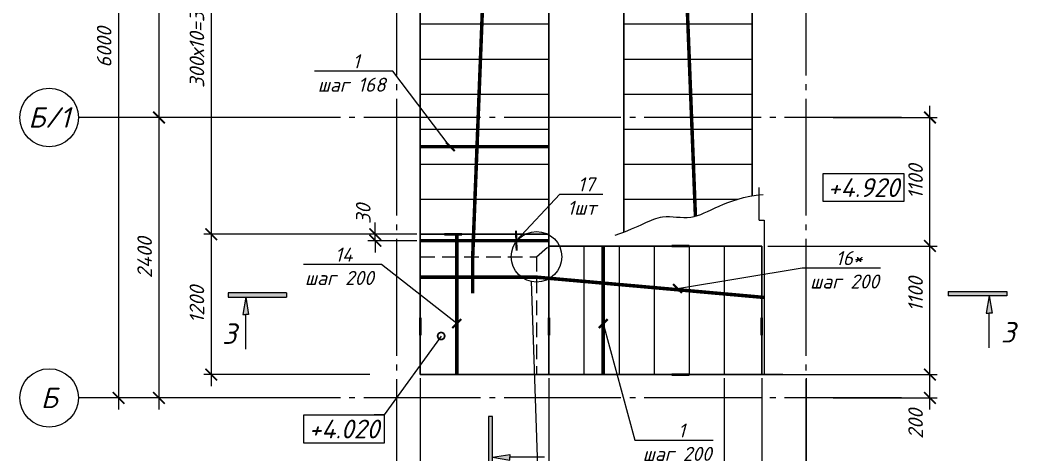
# Model space of a CAD drawing. Header units: millimetres. Extents: x -79646 to 95064, y -231229 to -58107.
# Drawn here: x 8711 to 17249, y -226499 to -222785 of the extents above; entities that cross this region are included whole.
import ezdxf
from ezdxf import colors
from ezdxf.entities.mleader import LeaderData, LeaderLine
from ezdxf.enums import TextEntityAlignment as Align
from ezdxf.math import Vec2, Vec3

# ---------------------------------------------------------------- set-up
doc = ezdxf.new("R2010")
doc.units = ezdxf.units.MM
doc.header["$PDMODE"] = 3
doc.linetypes.add('GOST2.303 5', pattern=[24, 20, -1.5, 1, -1.5])
doc.linetypes.add('HIDDEN', pattern=[0.375, 0.25, -0.125])
doc.layers.get('0').update_dxf_attribs({"lineweight": 5})
doc.layers.get('Defpoints').update_dxf_attribs({"lineweight": 0})
for name, color, linetype, lineweight in [('!!!Металл', 7, 'Continuous', 15), ('#Dimensions', 7, 'Continuous', 9), ('#Арматура', 152, 'Continuous', 30), ('#Бетон вид', 22, 'Continuous', 18), ('#Бетон разрез', 22, 'Continuous', 30), ('#Выноски', 7, 'Continuous', 15), ('#Оси', 7, 'Continuous', 9), ('Тонкие линии', 7, 'Continuous', 13)]:
    doc.layers.add(name, color=color, linetype=linetype, lineweight=lineweight)
doc.layers.add('NoPrint', color=18, linetype='Continuous', plot=False)
doc.layers.add('Текст', color=7, linetype='Continuous')
doc.styles.add('ESKDW', font='eskdw.shx', dxfattribs={"oblique": 15})
doc.styles.add('STEP PR', font='isocpeui.ttf')
doc.dimstyles.new('SPDS', dxfattribs={"dimscale": 50, "dimtxt": 2.5, "dimasz": 2, "dimexe": 1.25, "dimexo": 0.625, "dimtad": 1, "dimdec": 0, "dimrnd": 0.001, "dimtxsty": 'ESKDW', "dimblk": 'ARCHTICK', "dimcen": 2.5, "dimdle": 2, "dimclrd": 256, "dimclre": 256, "dimclrt": 7, "dimadec": 0, "dimazin": 2, "dimtfac": 0.75, "dimtdec": 0, "dimtmove": 1, "dimatfit": 3, "dimfxl": 1, "dimtolj": 1, "dimarcsym": 1})

# ---------------------------------------------------------------- blocks, each defined once
blk = doc.blocks.new('_ArchTick')
at = {"color": 0, "linetype": 'ByBlock', "const_width": 0.15}
blk.add_lwpolyline([(-0.5, -0.5), (0.5, 0.5)], dxfattribs=at)
blk = doc.blocks.new('*D930')
at = {"layer": '#Dimensions', "lineweight": -2, "transparency": 16777216}
for p, q in [((9554.4, -219919.2), (9554.4, -226119.2)), ((10671.9, -220019.2), (9491.9, -220019.2)), ((10671.9, -226019.2), (9491.9, -226019.2))]:
    blk.add_line(p, q, dxfattribs=at)
at = {"layer": 'Defpoints', "color": 0, "lineweight": 0, "transparency": 16777216}
for p in [(10703.1, -220019.2), (9554.4, -226019.2), (10703.1, -226019.2)]:
    blk.add_point(p, dxfattribs=at)
at = {"layer": '#Dimensions', "lineweight": -2, "transparency": 16777216, "xscale": 100, "yscale": 100, "zscale": 100}
for p, rotation in [((9554.4, -220019.2), 90), ((9554.4, -226019.2), 270)]:
    blk.add_blockref('_ArchTick', p, dxfattribs=dict(at, rotation=rotation))
at = {"layer": '#Dimensions', "transparency": 16777216, "insert": (9431.9, -223019.2), "char_height": 125, "attachment_point": 5, "rotation": 90, "style": 'STEP PR'}
blk.add_mtext('\\A1;6000', dxfattribs=at)
blk = doc.blocks.new('*D931')
at = {"layer": '#Dimensions', "lineweight": -2, "transparency": 16777216}
for p, q in [((9900.5, -219919.2), (9900.5, -223719.2)), ((10671.9, -220019.2), (9838, -220019.2)), ((10671.9, -223619.2), (9838, -223619.2))]:
    blk.add_line(p, q, dxfattribs=at)
at = {"layer": 'Defpoints', "color": 0, "lineweight": 0, "transparency": 16777216}
for p in [(10703.1, -220019.2), (9900.5, -223619.2), (10703.1, -223619.2)]:
    blk.add_point(p, dxfattribs=at)
at = {"layer": '#Dimensions', "lineweight": -2, "transparency": 16777216, "xscale": 100, "yscale": 100, "zscale": 100}
for p, rotation in [((9900.5, -220019.2), 90), ((9900.5, -223619.2), 270)]:
    blk.add_blockref('_ArchTick', p, dxfattribs=dict(at, rotation=rotation))
at = {"layer": '#Dimensions', "transparency": 16777216, "insert": (9778, -221819.2), "char_height": 125, "attachment_point": 5, "rotation": 90, "style": 'STEP PR'}
blk.add_mtext('\\A1;3600', dxfattribs=at)
blk = doc.blocks.new('*D932')
at = {"layer": '#Dimensions', "lineweight": -2, "transparency": 16777216}
for p, q in [((9900.5, -223519.2), (9900.5, -226119.2)), ((10339, -223619.2), (9838, -223619.2)), ((10671.9, -226019.2), (9838, -226019.2))]:
    blk.add_line(p, q, dxfattribs=at)
at = {"layer": 'Defpoints', "color": 0, "lineweight": 0, "transparency": 16777216}
for p in [(10370.2, -223619.2), (9900.5, -226019.2), (10703.1, -226019.2)]:
    blk.add_point(p, dxfattribs=at)
at = {"layer": '#Dimensions', "lineweight": -2, "transparency": 16777216, "xscale": 100, "yscale": 100, "zscale": 100}
for p, rotation in [((9900.5, -223619.2), 90), ((9900.5, -226019.2), 270)]:
    blk.add_blockref('_ArchTick', p, dxfattribs=dict(at, rotation=rotation))
at = {"layer": '#Dimensions', "transparency": 16777216, "insert": (9778, -224819.2), "char_height": 125, "attachment_point": 5, "rotation": 90, "style": 'STEP PR'}
blk.add_mtext('\\A1;2400', dxfattribs=at)
blk = doc.blocks.new('*D923')
at = {"layer": '#Dimensions', "lineweight": -2, "transparency": 16777216}
for p, q in [((16495.6, -224819.2), (16495.6, -223519.2)), ((15667.5, -223619.2), (16558.1, -223619.2)), ((15107.6, -224719.2), (16558.1, -224719.2))]:
    blk.add_line(p, q, dxfattribs=at)
at = {"layer": 'Defpoints', "color": 0, "lineweight": 0, "transparency": 16777216}
for p in [(15636.2, -223619.2), (16495.6, -223619.2), (15076.4, -224719.2)]:
    blk.add_point(p, dxfattribs=at)
at = {"layer": '#Dimensions', "lineweight": -2, "transparency": 16777216, "xscale": 100, "yscale": 100, "zscale": 100}
for p, rotation in [((16495.6, -223619.2), 90), ((16495.6, -224719.2), 270)]:
    blk.add_blockref('_ArchTick', p, dxfattribs=dict(at, rotation=rotation))
at = {"layer": '#Dimensions', "transparency": 16777216, "insert": (16373.1, -224169.2), "char_height": 125, "attachment_point": 5, "rotation": 90, "style": 'STEP PR'}
blk.add_mtext('\\A1;1100', dxfattribs=at)
blk = doc.blocks.new('*D924')
at = {"layer": '#Dimensions', "lineweight": -2, "transparency": 16777216}
for p, q in [((16495.6, -225919.2), (16495.6, -224619.2)), ((15107.6, -224719.2), (16558.1, -224719.2)), ((15107.6, -225819.2), (16558.1, -225819.2))]:
    blk.add_line(p, q, dxfattribs=at)
at = {"layer": 'Defpoints', "color": 0, "lineweight": 0, "transparency": 16777216}
for p in [(15076.4, -224719.2), (16495.6, -224719.2), (15076.4, -225819.2)]:
    blk.add_point(p, dxfattribs=at)
at = {"layer": '#Dimensions', "lineweight": -2, "transparency": 16777216, "xscale": 100, "yscale": 100, "zscale": 100}
for p, rotation in [((16495.6, -224719.2), 90), ((16495.6, -225819.2), 270)]:
    blk.add_blockref('_ArchTick', p, dxfattribs=dict(at, rotation=rotation))
at = {"layer": '#Dimensions', "transparency": 16777216, "insert": (16373.1, -225132.8), "char_height": 125, "attachment_point": 5, "rotation": 90, "style": 'STEP PR'}
blk.add_mtext('\\A1;1100', dxfattribs=at)
blk = doc.blocks.new('*D925')
at = {"layer": '#Dimensions', "lineweight": -2, "transparency": 16777216}
for p, q in [((16495.6, -226119.2), (16495.6, -225719.2)), ((15107.6, -225819.2), (16558.1, -225819.2)), ((15667.5, -226019.2), (16558.1, -226019.2))]:
    blk.add_line(p, q, dxfattribs=at)
at = {"layer": 'Defpoints', "color": 0, "lineweight": 0, "transparency": 16777216}
for p in [(15076.4, -225819.2), (16495.6, -225819.2), (15636.2, -226019.2)]:
    blk.add_point(p, dxfattribs=at)
at = {"layer": '#Dimensions', "lineweight": -2, "transparency": 16777216, "xscale": 100, "yscale": 100, "zscale": 100}
for p, rotation in [((16495.6, -225819.2), 90), ((16495.6, -226019.2), 270)]:
    blk.add_blockref('_ArchTick', p, dxfattribs=dict(at, rotation=rotation))
at = {"layer": '#Dimensions', "transparency": 16777216, "insert": (16373.1, -226241.4), "char_height": 125, "attachment_point": 5, "rotation": 90, "style": 'STEP PR'}
blk.add_mtext('\\A1;200', dxfattribs=at)
blk = doc.blocks.new('*D935')
at = {"layer": '#Dimensions', "lineweight": -2, "transparency": 16777216}
for p, q in [((10347.7, -221519.2), (10347.7, -224719.2)), ((12105, -221619.2), (10285.2, -221619.2)), ((12105, -224619.2), (10285.2, -224619.2))]:
    blk.add_line(p, q, dxfattribs=at)
at = {"layer": 'Defpoints', "color": 0, "lineweight": 0, "transparency": 16777216}
for p in [(12136.2, -221619.2), (10347.7, -224619.2), (12136.2, -224619.2)]:
    blk.add_point(p, dxfattribs=at)
at = {"layer": '#Dimensions', "lineweight": -2, "transparency": 16777216, "xscale": 100, "yscale": 100, "zscale": 100}
for p, rotation in [((10347.7, -221619.2), 90), ((10347.7, -224619.2), 270)]:
    blk.add_blockref('_ArchTick', p, dxfattribs=dict(at, rotation=rotation))
at = {"layer": '#Dimensions', "transparency": 16777216, "insert": (10225.2, -222913.4), "char_height": 125, "attachment_point": 5, "rotation": 90, "style": 'STEP PR'}
blk.add_mtext('\\A1;300х10=3000', dxfattribs=at)
blk = doc.blocks.new('*D936')
at = {"layer": '#Dimensions', "lineweight": -2, "transparency": 16777216}
for p, q in [((10347.7, -224519.2), (10347.7, -225919.2)), ((12105, -224619.2), (10285.2, -224619.2)), ((11705, -225819.2), (10285.2, -225819.2))]:
    blk.add_line(p, q, dxfattribs=at)
at = {"layer": 'Defpoints', "color": 0, "lineweight": 0, "transparency": 16777216}
for p in [(12136.2, -224619.2), (10347.7, -225819.2), (11736.2, -225819.2)]:
    blk.add_point(p, dxfattribs=at)
at = {"layer": '#Dimensions', "lineweight": -2, "transparency": 16777216, "xscale": 100, "yscale": 100, "zscale": 100}
for p, rotation in [((10347.7, -224619.2), 90), ((10347.7, -225819.2), 270)]:
    blk.add_blockref('_ArchTick', p, dxfattribs=dict(at, rotation=rotation))
at = {"layer": '#Dimensions', "transparency": 16777216, "insert": (10225.2, -225219.2), "char_height": 125, "attachment_point": 5, "rotation": 90, "style": 'STEP PR'}
blk.add_mtext('\\A1;1200', dxfattribs=at)
blk = doc.blocks.new('*D940')
at = {"layer": '#Dimensions', "lineweight": -2, "transparency": 16777216}
for p, q in [((12136.2, -225850.4), (12136.2, -227227.7)), ((13236.2, -225850.4), (13236.2, -227227.7)), ((12036.2, -227165.2), (13336.2, -227165.2))]:
    blk.add_line(p, q, dxfattribs=at)
at = {"layer": 'Defpoints', "color": 0, "lineweight": 0, "transparency": 16777216}
for p in [(12136.2, -225819.2), (13236.2, -225819.2), (13236.2, -227165.2)]:
    blk.add_point(p, dxfattribs=at)
at = {"layer": '#Dimensions', "lineweight": -2, "transparency": 16777216, "xscale": 100, "yscale": 100, "zscale": 100, "rotation": 180}
blk.add_blockref('_ArchTick', (12136.2, -227165.2), dxfattribs=at)
at = {"layer": '#Dimensions', "lineweight": -2, "transparency": 16777216, "xscale": 100, "yscale": 100, "zscale": 100}
blk.add_blockref('_ArchTick', (13236.2, -227165.2), dxfattribs=at)
at = {"layer": '#Dimensions', "transparency": 16777216, "insert": (12686.2, -227042.7), "char_height": 125, "attachment_point": 5, "style": 'STEP PR'}
blk.add_mtext('\\A1;1100', dxfattribs=at)
blk = doc.blocks.new('*D941')
at = {"layer": '#Dimensions', "lineweight": -2, "transparency": 16777216}
for p, q in [((13236.2, -225850.4), (13236.2, -227227.7)), ((14736.2, -225850.4), (14736.2, -227227.7)), ((13136.2, -227165.2), (14836.2, -227165.2))]:
    blk.add_line(p, q, dxfattribs=at)
at = {"layer": 'Defpoints', "color": 0, "lineweight": 0, "transparency": 16777216}
for p in [(13236.2, -225819.2), (14736.2, -225819.2), (14736.2, -227165.2)]:
    blk.add_point(p, dxfattribs=at)
at = {"layer": '#Dimensions', "lineweight": -2, "transparency": 16777216, "xscale": 100, "yscale": 100, "zscale": 100, "rotation": 180}
blk.add_blockref('_ArchTick', (13236.2, -227165.2), dxfattribs=at)
at = {"layer": '#Dimensions', "lineweight": -2, "transparency": 16777216, "xscale": 100, "yscale": 100, "zscale": 100}
blk.add_blockref('_ArchTick', (14736.2, -227165.2), dxfattribs=at)
at = {"layer": '#Dimensions', "transparency": 16777216, "insert": (13986.2, -227042.7), "char_height": 125, "attachment_point": 5, "style": 'STEP PR'}
blk.add_mtext('\\A1;5х300=1500', dxfattribs=at)
blk = doc.blocks.new('*D942')
at = {"layer": '#Dimensions', "lineweight": -2, "transparency": 16777216}
for p, q in [((14736.2, -225850.4), (14736.2, -227227.7)), ((15056.4, -225850.4), (15056.4, -227227.7)), ((14636.2, -227165.2), (15156.4, -227165.2))]:
    blk.add_line(p, q, dxfattribs=at)
at = {"layer": 'Defpoints', "color": 0, "lineweight": 0, "transparency": 16777216}
for p in [(14736.2, -225819.2), (15056.4, -225819.2), (15056.4, -227165.2)]:
    blk.add_point(p, dxfattribs=at)
at = {"layer": '#Dimensions', "lineweight": -2, "transparency": 16777216, "xscale": 100, "yscale": 100, "zscale": 100, "rotation": 180}
blk.add_blockref('_ArchTick', (14736.2, -227165.2), dxfattribs=at)
at = {"layer": '#Dimensions', "lineweight": -2, "transparency": 16777216, "xscale": 100, "yscale": 100, "zscale": 100}
blk.add_blockref('_ArchTick', (15056.4, -227165.2), dxfattribs=at)
at = {"layer": '#Dimensions', "transparency": 16777216, "insert": (14906.3, -227042.7), "char_height": 125, "attachment_point": 5, "style": 'STEP PR'}
blk.add_mtext('\\A1;320', dxfattribs=at)
blk = doc.blocks.new('*D943')
at = {"layer": '#Dimensions', "lineweight": -2, "transparency": 16777216}
for p, q in [((15056.4, -225850.4), (15056.4, -227227.7)), ((15436.2, -225850.4), (15436.2, -227227.7)), ((14956.4, -227165.2), (15536.2, -227165.2))]:
    blk.add_line(p, q, dxfattribs=at)
at = {"layer": 'Defpoints', "color": 0, "lineweight": 0, "transparency": 16777216}
for p in [(15056.4, -225819.2), (15436.2, -225819.2), (15436.2, -227165.2)]:
    blk.add_point(p, dxfattribs=at)
at = {"layer": '#Dimensions', "lineweight": -2, "transparency": 16777216, "xscale": 100, "yscale": 100, "zscale": 100, "rotation": 180}
blk.add_blockref('_ArchTick', (15056.4, -227165.2), dxfattribs=at)
at = {"layer": '#Dimensions', "lineweight": -2, "transparency": 16777216, "xscale": 100, "yscale": 100, "zscale": 100}
blk.add_blockref('_ArchTick', (15436.2, -227165.2), dxfattribs=at)
at = {"layer": '#Dimensions', "transparency": 16777216, "insert": (15256.3, -227042.7), "char_height": 125, "attachment_point": 5, "style": 'STEP PR'}
blk.add_mtext('\\A1;380', dxfattribs=at)
blk = doc.blocks.new('_DotSmall')
at = {"color": 0, "linetype": 'ByBlock', "const_width": 0.5}
blk.add_lwpolyline([(-0.0625, 0, 1), (0.0625, 0, 1)], format="xyb", close=True, dxfattribs=at)
blk = doc.blocks.new('*U918')
at = {"const_width": 0.385}
blk.add_lwpolyline([(-0.76, -0.76), (0.76, 0.76)], dxfattribs=at)
blk = doc.blocks.new('*U972')
blk.add_lwpolyline([(16.01, 0, 0, 0, 0), (16.01, 0, 0, 0, 0), (19.52, 0, 0, 1.2, 0), (15.52, 0, 0, 0, 0), (1.52, 0, 1.2, 0, 0), (-2.48, 0, 0, 0, 0), (3.45, 0, 0, 0, 0)], format="xyseb")
at = {"color": 1, "ltscale": 100, "const_width": 0.45}
for points in [[(-2.48, 0), (-2.48, -2), (-2.48, 1)], [(19.52, 0), (19.52, -2), (19.52, 1)]]:
    blk.add_lwpolyline(points, dxfattribs=at)
blk.add_blockref('*U918', (3.76, 0))
blk = doc.blocks.new('_None')
blk = doc.blocks.new('*U947')
blk.add_lwpolyline([(6.81, 0, 0, 0, 0), (6.81, 0, 0, 0, 0), (10.32, 0, 0, 1.2, 0), (6.32, 0, 0, 0, 0), (-7.68, 0, 1.2, 0, 0), (-11.68, 0, 0, 0, 0), (-5.75, 0, 0, 0, 0)], format="xyseb")
at = {"color": 1, "ltscale": 100, "const_width": 0.45}
for points in [[(-11.68, 0), (-11.68, -2), (-11.68, 1)], [(10.32, 0), (10.32, -2), (10.32, 1)]]:
    blk.add_lwpolyline(points, dxfattribs=at)
blk.add_blockref('*U918', (3.04, 0))
blk = doc.blocks.new('*U948')
blk.add_lwpolyline([(44.53, 0, 0, 0, 0), (44.53, 0, 0, 0, 0), (48.04, 0, 0, 1.2, 0), (44.04, 0, 0, 0, 0), (-7.96, 0, 1.2, 0, 0), (-11.96, 0, 0, 0, 0), (-6.03, 0, 0, 0, 0)], format="xyseb")
at = {"color": 1, "ltscale": 100, "const_width": 0.45}
for points in [[(-11.96, 0), (-11.96, -2), (-11.96, 1)], [(48.04, 0), (48.04, -2), (48.04, 1)]]:
    blk.add_lwpolyline(points, dxfattribs=at)
blk.add_blockref('*U918', (3.04, 0))
blk = doc.blocks.new('*U949')
blk.add_lwpolyline([(30.41, 0, 0, 0, 0), (30.41, 0, 0, 0, 0), (33.93, 0, 0, 1.2, 0), (29.93, 0, 0, 0, 0), (1.52, 0, 1.2, 0, 0), (-2.48, 0, 0, 0, 0), (3.45, 0, 0, 0, 0)], format="xyseb")
at = {"color": 1, "ltscale": 100, "const_width": 0.45}
for points in [[(-2.48, 0), (-2.48, -2), (-2.48, 1)], [(33.93, 0), (33.93, -2), (33.93, 1)]]:
    blk.add_lwpolyline(points, dxfattribs=at)
blk.add_blockref('*U918', (6.82, 0))
blk = doc.blocks.new('*U22')
at = {"linetype": 'ByBlock', "ltscale": 100}
h = blk.add_hatch(color=256, dxfattribs=at)
h.dxf.hatch_style = 1
h.paths.add_polyline_path([(35, 0), (-35, 0), (-35, -1000), (35, -1000)])
h = blk.add_hatch(color=256, dxfattribs=at)
h.dxf.hatch_style = 1
h.paths.add_polyline_path([(335, -750), (335, -700), (335, -650), (35, -700)])
for p, q in [((35, 0), (-35, 0)), ((-35, 0), (-35, -1000)), ((35, -1000), (35, 0)), ((35, -700), (335, -650)), ((335, -650), (335, -700)), ((35, -700), (335, -750)), ((335, -750), (335, -700)), ((-35, -1000), (35, -1000))]:
    blk.add_line(p, q, dxfattribs=at)
at = {"linetype": 'ByBlock', "ltscale": 100, "extrusion": (0, -1, 0), "elevation": 700}
blk.add_lwpolyline([(925, 0), (335, 0)], dxfattribs=at)
at = {"ltscale": 100, "style": 'STEP PR'}
blk.add_attdef('Nv', text='', height=350, dxfattribs=at).set_placement((781, -1140), align=Align.RIGHT)
blk = doc.blocks.new('*U216')
at = {"ltscale": 100}
h = blk.add_hatch(color=256, dxfattribs=at)
h.dxf.hatch_style = 1
h.paths.add_polyline_path([(-335, 770), (-335, 700), (665, 700), (665, 770)])
h = blk.add_hatch(color=256, dxfattribs=at)
h.dxf.hatch_style = 1
h.paths.add_polyline_path([(-85, 400), (-35, 400), (15, 400), (-35, 700)])
at = {"linetype": 'Continuous', "ltscale": 100}
for p, q in [((-335, 770), (-335, 700)), ((665, 770), (-335, 770)), ((-335, 700), (665, 700)), ((-35, 700), (-85, 400)), ((-35, 700), (15, 400)), ((-85, 400), (-35, 400)), ((15, 400), (-35, 400))]:
    blk.add_line(p, q, dxfattribs=at)
blk.add_lwpolyline([(665, 770), (665, 700)], dxfattribs=at)
at = {"linetype": 'Continuous', "ltscale": 100, "extrusion": (-1, 1e-16, 0), "elevation": 35}
blk.add_lwpolyline([(190, 0), (-400, 0)], dxfattribs=at)
at = {"ltscale": 100, "style": 'STEP PR'}
blk.add_attdef('Nh', text='', height=350, dxfattribs=at).set_placement((-192, -102), align=Align.RIGHT)
blk = doc.blocks.new('*U58')
at = {"ltscale": 100}
h = blk.add_hatch(color=256, dxfattribs=at)
h.dxf.hatch_style = 1
h.paths.add_polyline_path([(665, 770), (665, 700), (1665, 700), (1665, 770)])
h = blk.add_hatch(color=256, dxfattribs=at)
h.dxf.hatch_style = 1
h.paths.add_polyline_path([(1415, 400), (1365, 400), (1315, 400), (1365, 700)])
at = {"linetype": 'Continuous', "ltscale": 100}
for p, q in [((665, 770), (1665, 770)), ((1665, 700), (665, 700)), ((1365, 700), (1315, 400)), ((1365, 700), (1415, 400)), ((1665, 770), (1665, 700)), ((1315, 400), (1365, 400)), ((1415, 400), (1365, 400))]:
    blk.add_line(p, q, dxfattribs=at)
blk.add_lwpolyline([(665, 770), (665, 700)], dxfattribs=at)
at = {"linetype": 'Continuous', "ltscale": 100, "extrusion": (1, 1e-16, 0), "elevation": 1365}
blk.add_lwpolyline([(-190, 0), (400, 0)], dxfattribs=at)
at = {"ltscale": 100, "style": 'STEP PR'}
blk.add_attdef('Nh', text='', height=350, dxfattribs=at).set_placement((1799, -102), align=Align.RIGHT)
blk = doc.blocks.new('*D1153')
at = {"layer": '#Dimensions', "lineweight": -2, "transparency": 16777216}
for p, q in [((11751, -224619.2), (11751, -224519.2)), ((12105, -224619.2), (11688.5, -224619.2)), ((11751, -224673.7), (11751, -224619.2)), ((12105, -224673.7), (11688.5, -224673.7)), ((11751, -224673.7), (11751, -224773.7))]:
    blk.add_line(p, q, dxfattribs=at)
at = {"layer": 'Defpoints', "color": 0, "lineweight": 0, "transparency": 16777216}
for p in [(11751, -224619.2), (12136.2, -224619.2), (12136.2, -224673.7)]:
    blk.add_point(p, dxfattribs=at)
at = {"layer": '#Dimensions', "lineweight": -2, "transparency": 16777216, "xscale": 100, "yscale": 100, "zscale": 100}
for p, rotation in [((11751, -224619.2), 270), ((11751, -224673.7), 90)]:
    blk.add_blockref('_ArchTick', p, dxfattribs=dict(at, rotation=rotation))
at = {"layer": '#Dimensions', "transparency": 16777216, "insert": (11648.4, -224444.7), "char_height": 125, "attachment_point": 5, "rotation": 90, "style": 'STEP PR'}
blk.add_mtext('\\A1;30', dxfattribs=at)

msp = doc.modelspace()

# ---------------------------------------------------------------- linework, layer by layer
at = {"layer": '!!!Металл', "linetype": 'HIDDEN', "lineweight": 9, "ltscale": 1000}
for points in [[(15076.37622, -224845.33576), (15076.37622, -224909.33576)], [(15076.37622, -225569.17169), (15076.37622, -225633.17169)]]:
    msp.add_lwpolyline(points, dxfattribs=at)
at = {"layer": '#Арматура', "const_width": 30}
for points in [[(12715.10995, -220519.17169), (12715.10995, -221477.88871), (12583.66492, -224824.88602), (12583.66492, -225124.88602)], [(14372.37106, -220519.17169), (14372.37106, -221477.88871), (14489.62743, -224463.59873)], [(12136.21214, -223869.17169), (13236.26482, -223869.17169)], [(12447.87172, -224619.17169), (12447.87172, -225819.17169)], [(12136.21214, -224673.71579), (13236.21214, -224673.71579)], [(13700.96996, -224719.17169), (13700.96996, -225819.17169)], [(12136.21214, -224985.48348), (13126.21209, -224985.48348), (15076.37622, -225159.17169)]]:
    msp.add_lwpolyline(points, dxfattribs=at)
at = {"layer": '#Бетон вид'}
for points in [[(12136.21214, -220219.17169), (12136.21214, -225819.17169)], [(12136.21214, -222819.17169), (13236.21214, -222819.17169)], [(13876.15945, -222819.17169), (14976.21214, -222819.17169)], [(12136.21214, -223119.17169), (13236.26482, -223119.17169)], [(13876.15945, -223119.17169), (14976.21214, -223119.17169)], [(12136.21214, -223419.17169), (13236.26482, -223419.17169)], [(13876.15945, -223419.17169), (14976.21214, -223419.17169)], [(12136.21214, -223719.17169), (13236.26482, -223719.17169)], [(13876.15945, -223719.17169), (14976.21214, -223719.17169)], [(12136.21214, -224019.17169), (13236.26482, -224019.17169)], [(13876.15945, -224019.17169), (14976.21214, -224019.17169)], [(15036.21214, -224499.17169), (15036.21214, -224219.17169)], [(12136.15945, -224319.17169), (13236.21214, -224319.17169)], [(13876.10676, -224319.17169), (14849.15729, -224319.17169)], [(15036.21214, -224499.17169), (15076.37622, -224499.17169), (15076.37622, -225819.17169)], [(13236.21214, -224639.17169), (13236.21214, -225819.17169)], [(13536.21214, -224719.17169), (13536.21214, -225819.17169)], [(13836.21214, -224719.17169), (13836.21214, -225819.17169)], [(14136.21214, -224719.17169), (14136.21214, -225819.17169)], [(14436.21214, -224719.17169), (14436.21214, -225819.17169)], [(14736.21214, -224719.17169), (14736.21214, -225819.17169)], [(15076.37622, -224639.17169), (15076.37622, -225819.17169)]]:
    msp.add_lwpolyline(points, dxfattribs=at)
at = {"layer": '#Бетон разрез'}
for points in [[(12136.21214, -225819.17169), (12136.21214, -220519.17169), (14976.21214, -220519.17169), (14976.21214, -224290.14344)], [(13876.21214, -224600.20645), (13876.21214, -221619.17169), (13236.21214, -221619.17169), (13236.21214, -225819.17169)], [(13236.21214, -221619.17169), (13236.21214, -225819.17169)], [(12136.21214, -224619.17169), (13236.26482, -224619.17169)], [(13236.21214, -224719.17169), (15056.37622, -224719.17169)], [(15056.37622, -224719.17169), (15056.37622, -225819.17169)], [(12136.21214, -225819.17169), (15236.21214, -225819.17169)]]:
    msp.add_lwpolyline(points, dxfattribs=at)
at = {"layer": '#Оси', "linetype": 'GOST2.303 5', "ltscale": 50}
for points in [[(11936.21214, -228059.09656), (11936.21214, -219962.11503)], [(15436.21214, -228059.09656), (15436.21214, -219962.11503)], [(16252.22158, -223619.17169), (9461.35823, -223619.17169), (9211.35823, -223619.17169)], [(16252.22158, -226019.17169), (9461.35823, -226019.17169), (9211.35823, -226019.17169)]]:
    msp.add_lwpolyline(points, dxfattribs=at)
at = {"layer": '#Оси', "linetype": 'Continuous', "ltscale": 50}
for centre in [(8961.35823, -223619.17169), (8961.35823, -226019.17169)]:
    msp.add_circle(centre, 250, dxfattribs=at)
msp.add_open_spline([(13802.59269, -224626.34536), (14019.21808, -224554.46022), (14172.60043, -224428.75686), (14530.72472, -224526.51308), (14736.6978, -224307.17592), (15070.35257, -224278.31737)], degree=3, knots=[0, 0, 0, 0, 322.3698658637, 563.7183855211, 1020.6278825462, 1020.6278825462, 1020.6278825462, 1020.6278825462])
at = {"layer": 'NoPrint', "color": 72, "lineweight": 0}
msp.add_circle((13130.21214, -224811.17169), 216.28193, dxfattribs=at)
at = {"layer": 'Текст'}
for points in [[(15583.4937, -224099.38861), (16272.22097, -224099.38861), (16272.22097, -224339.38861), (15583.4937, -224339.38861), (15583.4937, -224099.38861)], [(11138.51202, -226165.16064), (11827.23929, -226165.16064), (11827.23929, -226405.16064), (11138.51202, -226405.16064), (11138.51202, -226165.16064)]]:
    msp.add_lwpolyline(points, dxfattribs=at)
at = {"layer": 'Тонкие линии', "linetype": 'HIDDEN', "lineweight": 0, "ltscale": 500}
for points in [[(13130.21214, -224811.17169), (13236.21214, -224719.17169)], [(12136.21214, -224811.17169), (13130.21214, -224811.17169)], [(13130.21214, -224811.17169), (13130.21214, -225819.17169)]]:
    msp.add_lwpolyline(points, dxfattribs=at)

# ---------------------------------------------------------------- block references
at = {"layer": '#Dimensions', "xscale": 50, "yscale": 50, "zscale": 50, "rotation": 90}
for name, p in [('*U948', (12392.78748, -224021.28254)), ('*U947', (14336.21214, -225235.31173))]:
    msp.add_blockref(name, p, dxfattribs=at)
at = {"layer": '#Dimensions', "xscale": 50, "yscale": 50, "zscale": 50}
for name, p in [('*U972', (12260.01945, -225382.79071)), ('*U949', (13360.01945, -225382.79071))]:
    msp.add_blockref(name, p, dxfattribs=at)
at = {"xscale": 0.5, "yscale": 0.5, "zscale": 0.5}
msp.add_blockref('*U216', (10659.86786, -225505.95822), dxfattribs=at).add_auto_attribs({'Nh': '3'})
ref = msp.add_blockref('*U58', (16319.84925, -225494.35327), dxfattribs=dict(xscale=0.5, yscale=0.5, zscale=0.5))
ref.add_attrib('Nh', '3', dxfattribs={"ltscale": 100, "height": 175, "style": 'STEP PR'}).set_placement((17225.56089, -225545.27034), align=Align.RIGHT)
ref = msp.add_blockref('*U22', (12735.66312, -226177.30737), dxfattribs=dict(xscale=0.5, yscale=0.5, zscale=0.5))
ref.add_attrib('Nv', '2', dxfattribs={"ltscale": 100, "height": 175, "style": 'STEP PR'}).set_placement((13103.97362, -226747.31406), align=Align.RIGHT)

# ---------------------------------------------------------------- texts
at = {"layer": '#Оси', "linetype": 'Continuous', "ltscale": 50, "style": 'STEP PR'}
for s, p in [('Б/1', (8961.35823, -223619.17169)), ('Б', (8961.35823, -226019.17169))]:
    msp.add_text(s, height=175, dxfattribs=at).set_placement(p, align=Align.MIDDLE_CENTER)
at = {"layer": 'Текст', "style": 'STEP PR'}
for s, p in [('+4.920', (15927.85734, -224219.38861)), ('+4.020', (11482.87565, -226285.16064))]:
    msp.add_text(s, height=160, dxfattribs=at).set_placement(p, align=Align.MIDDLE_CENTER)

# ---------------------------------------------------------------- dimensions: what is measured, and where the dimension line sits
at = {"layer": '#Dimensions'}
for base, p1, p2, picture, middle in [((9554.43589, -226019.17169), (10703.13488, -220019.17169), (10703.13488, -226019.17169), '*D930', (9431.93589, -223019.17169)), ((9900.54543, -223619.17169), (10703.13488, -220019.17169), (10703.13488, -223619.17169), '*D931', (9778.04543, -221819.17169)), ((9900.54543, -226019.17169), (10370.23816, -223619.17169), (10703.13488, -226019.17169), '*D932', (9778.04543, -224819.17169)), ((16495.6023, -223619.17169), (15076.37622, -224719.17169), (15636.21214, -223619.17169), '*D923', (16373.1023, -224169.17169)), ((10347.72344, -225819.17169), (12136.21214, -224619.17169), (11736.21214, -225819.17169), '*D936', (10225.22344, -225219.17169))]:
    dim = msp.add_linear_dim(base=base, p1=p1, p2=p2, angle=90, dimstyle='SPDS', override={"dimgap": 1.2, "dimrnd": 5, "dimtxsty": 'STEP PR', "dimblk1": 'ArchTick', "dimblk2": 'ArchTick', "dimsah": 1, "dimclrt": 256}, dxfattribs=at)
    dim.commit()
    dim.dimension.update_dxf_attribs({"geometry": picture, "text_midpoint": middle})
for base, p1, text, picture, middle in [((10347.72344, -224619.17169), (12136.21214, -221619.17169), '300х10=<>', '*D935', (10347.72344, -222913.38076)), ((11750.99979, -224619.17169), (12136.21214, -224673.71579), '30', '*D1153', (11770.92022, -224444.73166))]:
    dim = msp.add_linear_dim(base=base, p1=p1, p2=(12136.21214, -224619.17169), angle=90, text=text, dimstyle='SPDS', override={"dimgap": 1.2, "dimrnd": 5, "dimtxsty": 'STEP PR', "dimblk1": 'ArchTick', "dimblk2": 'ArchTick', "dimsah": 1, "dimclrt": 256}, dxfattribs=at)
    dim.commit()
    dim.dimension.update_dxf_attribs({"geometry": picture, "text_midpoint": middle, "dimtype": 160})
for base, p1, p2, picture, middle in [((16495.6023, -224719.17169), (15076.37622, -225819.17169), (15076.37622, -224719.17169), '*D924', (16495.6023, -225132.83099)), ((16495.6023, -225819.17169), (15636.21214, -226019.17169), (15076.37622, -225819.17169), '*D925', (16495.6023, -226241.4254))]:
    dim = msp.add_linear_dim(base=base, p1=p1, p2=p2, angle=90, dimstyle='SPDS', override={"dimgap": 1.2, "dimrnd": 5, "dimtxsty": 'STEP PR', "dimblk1": 'ArchTick', "dimblk2": 'ArchTick', "dimsah": 1, "dimclrt": 256}, dxfattribs=at)
    dim.commit()
    dim.dimension.update_dxf_attribs({"geometry": picture, "text_midpoint": middle, "dimtype": 160})
dim = msp.add_linear_dim(base=(13236.21214, -227165.19929), p1=(12136.21214, -225819.17169), p2=(13236.21214, -225819.17169), dimstyle='SPDS', override={"dimgap": 1.2, "dimrnd": 5, "dimtxsty": 'STEP PR', "dimblk1": 'ArchTick', "dimblk2": 'ArchTick', "dimsah": 1, "dimclrt": 256}, dxfattribs=at)
dim.commit()
dim.dimension.update_dxf_attribs({"geometry": '*D940', "text_midpoint": (12686.21214, -227042.69929)})
dim = msp.add_linear_dim(base=(14736.21214, -227165.19929), p1=(13236.21214, -225819.17169), p2=(14736.21214, -225819.17169), text='5х300=<>', dimstyle='SPDS', override={"dimgap": 1.2, "dimrnd": 5, "dimtxsty": 'STEP PR', "dimblk1": 'ArchTick', "dimblk2": 'ArchTick', "dimsah": 1, "dimclrt": 256}, dxfattribs=at)
dim.commit()
dim.dimension.update_dxf_attribs({"geometry": '*D941', "text_midpoint": (13986.21214, -227042.69929)})
for base, p1, p2, picture, middle in [((15056.37622, -227165.19929), (14736.21214, -225819.17169), (15056.37622, -225819.17169), '*D942', (14906.29418, -227165.19929)), ((15436.21214, -227165.19929), (15056.37622, -225819.17169), (15436.21214, -225819.17169), '*D943', (15256.29418, -227165.19929))]:
    dim = msp.add_linear_dim(base=base, p1=p1, p2=p2, dimstyle='SPDS', override={"dimgap": 1.2, "dimrnd": 5, "dimtxsty": 'STEP PR', "dimblk1": 'ArchTick', "dimblk2": 'ArchTick', "dimsah": 1, "dimclrt": 256}, dxfattribs=at)
    dim.commit()
    dim.dimension.update_dxf_attribs({"geometry": picture, "text_midpoint": middle, "dimtype": 160})

# ---------------------------------------------------------------- leaders
at = {"layer": '#Выноски'}
ml = msp.add_multileader_mtext('Standard', dxfattribs=at)
ml.set_content('\\A1; 1\\Pшаг 168', color=256, style='STEP PR')
ml.set_leader_properties(color=256, linetype='ByLayer', lineweight=-1)
ml.set_arrow_properties(name='NONE')
ml.build(insert=Vec2(0, 0))
ml.multileader.update_dxf_attribs({"text_left_attachment_type": 6, "text_right_attachment_type": 6, "dogleg_length": 0, "arrow_head_size": 120, "scale": 0.4})
ctx = ml.context
ctx.base_point, ctx.scale, ctx.char_height, ctx.arrow_head_size, ctx.landing_gap_size, ctx.plane_origin = Vec3(11197.81288, -223222.88954), 0.4, 120, 120, 50, Vec3(13959.87936, -224805.32666)
ctx.left_attachment, ctx.right_attachment, ctx.text_align_type = 6, 6, 1
notes = []
notes.append((ctx, [(1, (1, 1, 0), (11900.90379, -223222.88954), (-1, 0), 0, [(1, [(12392.78748, -223869.17169)], 0, [])])]))
ctx.mtext.insert, ctx.mtext.alignment, ctx.mtext.flow_direction = Vec3(11549.35833, -223078.88954), 2, 5
ml = msp.add_multileader_mtext('Standard', dxfattribs=at)
ml.set_content('\\A1; 17\\P1шт', color=256, style='STEP PR')
ml.set_leader_properties(color=256, linetype='ByLayer', lineweight=-1)
ml.set_arrow_properties(name='ARCHTICK')
ml.build(insert=Vec2(0, 0))
ml.multileader.update_dxf_attribs({"text_left_attachment_type": 6, "text_right_attachment_type": 6, "dogleg_length": 0, "arrow_head_size": 120, "scale": 0.4})
ctx = ml.context
ctx.base_point, ctx.scale, ctx.char_height, ctx.arrow_head_size, ctx.landing_gap_size, ctx.plane_origin = Vec3(13330.97318, -224276.18884), 0.4, 120, 120, 50, Vec3(13217.07785, -225540.54628)
ctx.left_attachment, ctx.right_attachment, ctx.text_align_type = 6, 6, 1
notes.append((ctx, [(0, (1, 1, 0), (13330.97318, -224276.18884), (1, 0), 0, [(1, [(12957.37387, -224673.71579)], 0, [])])]))
ctx.mtext.insert, ctx.mtext.alignment, ctx.mtext.flow_direction = Vec3(13516.70045, -224132.18884), 2, 5
ml = msp.add_multileader_mtext('Standard', dxfattribs=at)
ml.set_content('\\A1; 14\\Pшаг 200', color=256, style='STEP PR')
ml.set_leader_properties(color=256, linetype='ByLayer', lineweight=-1)
ml.set_arrow_properties(name='NONE')
ml.build(insert=Vec2(0, 0))
ml.multileader.update_dxf_attribs({"text_left_attachment_type": 6, "text_right_attachment_type": 6, "dogleg_length": 0, "arrow_head_size": 120, "scale": 0.4})
ctx = ml.context
ctx.base_point, ctx.scale, ctx.char_height, ctx.arrow_head_size, ctx.landing_gap_size, ctx.plane_origin = Vec3(11081.66456, -224876.8385), 0.4, 120, 120, 50, Vec3(14111.22259, -225989.65949)
ctx.left_attachment, ctx.right_attachment, ctx.text_align_type = 6, 6, 1
notes.append((ctx, [(1, (1, 1, 0), (11805.39184, -224876.8385), (-1, 0), 0, [(1, [(12447.87172, -225382.79071)], 0, [])])]))
ctx.mtext.insert, ctx.mtext.rotation, ctx.mtext.alignment, ctx.mtext.flow_direction = Vec3(11443.5282, -224732.8385), 6.2831853072, 2, 5
ml = msp.add_multileader_mtext('Standard', dxfattribs=at)
ml.set_content('\\A1; 16*\\Pшаг 200', color=256, style='STEP PR')
ml.set_leader_properties(color=256, linetype='ByLayer', lineweight=-1)
ml.set_arrow_properties(name='NONE')
ml.build(insert=Vec2(0, 0))
ml.multileader.update_dxf_attribs({"text_left_attachment_type": 6, "text_right_attachment_type": 6, "dogleg_length": 0, "arrow_head_size": 120, "scale": 0.4})
ctx = ml.context
ctx.base_point, ctx.scale, ctx.char_height, ctx.arrow_head_size, ctx.landing_gap_size, ctx.plane_origin = Vec3(15403.64965, -224906.93477), 0.4, 120, 120, 50, Vec3(15705.73599, -226019.35585)
ctx.left_attachment, ctx.right_attachment, ctx.text_align_type = 6, 6, 1
notes.append((ctx, [(0, (1, 1, 0), (15403.64965, -224906.93477), (1, 0), 0, [(1, [(14336.21214, -225083.20087)], 0, [])])]))
ctx.mtext.insert, ctx.mtext.alignment, ctx.mtext.flow_direction = Vec3(15765.51329, -224762.93477), 2, 5
ml = msp.add_multileader_mtext('Standard', dxfattribs=at)
ml.set_content('\\A1; 1\\Pшаг 200', color=256, style='STEP PR')
ml.set_leader_properties(color=256, linetype='ByLayer', lineweight=-1)
ml.set_arrow_properties(name='NONE')
ml.build(insert=Vec2(0, 0))
ml.multileader.update_dxf_attribs({"text_left_attachment_type": 6, "text_right_attachment_type": 6, "dogleg_length": 0, "arrow_head_size": 120, "scale": 0.4})
ctx = ml.context
ctx.base_point, ctx.scale, ctx.char_height, ctx.arrow_head_size, ctx.landing_gap_size, ctx.plane_origin = Vec3(13971.36401, -226382.09874), 0.4, 120, 120, 50, Vec3(15211.22259, -225989.65949)
ctx.left_attachment, ctx.right_attachment, ctx.text_align_type = 6, 6, 1
notes.append((ctx, [(0, (1, 1, 0), (13971.36401, -226382.09874), (1, 0), 0, [(1, [(13700.96996, -225382.79071)], 0, [])])]))
ctx.mtext.insert, ctx.mtext.rotation, ctx.mtext.alignment, ctx.mtext.flow_direction = Vec3(14333.22764, -226238.09874), 6.2831853072, 2, 5
ml = msp.add_multileader_mtext('Standard', dxfattribs=at)
ml.set_content('\\A1; ', color=256, style='STEP PR')
ml.set_leader_properties(color=256, linetype='ByLayer', lineweight=-1)
ml.set_arrow_properties(name='DOTSMALL')
ml.build(insert=Vec2(0, 0))
ml.multileader.update_dxf_attribs({"text_left_attachment_type": 6, "text_right_attachment_type": 6, "dogleg_length": 0, "arrow_head_size": 120, "scale": 0.4})
ctx = ml.context
ctx.base_point, ctx.scale, ctx.char_height, ctx.arrow_head_size, ctx.landing_gap_size, ctx.plane_origin = Vec3(11652.69383, -226165.16064), 0.4, 120, 120, 50, Vec3(13575.82368, -226423.58512)
ctx.left_attachment, ctx.right_attachment, ctx.text_align_type = 6, 6, 1
notes.append((ctx, [(1, (1, 1, 0), (11827.23929, -226165.16064), (-1, 0), 0, [(1, [(12314.46822, -225489.31638)], 0, [])])]))
ctx.mtext.insert, ctx.mtext.rotation, ctx.mtext.alignment, ctx.mtext.flow_direction = Vec3(11739.96656, -226045.16064), 6.2831853072, 2, 5
at = {"layer": 'NoPrint', "color": 72, "lineweight": 0}
ml = msp.add_multileader_mtext('Standard', dxfattribs=at)
ml.set_content('\\A1;В этом месте поз 9\\Pзагнуть в тело бетона,\\P1 обрезать', color=72, style='STEP PR')
ml.set_leader_properties(color=256, linetype='ByLayer', lineweight=-1)
ml.set_arrow_properties(name='NONE')
ml.build(insert=Vec2(0, 0))
ml.multileader.update_dxf_attribs({"text_left_attachment_type": 6, "text_right_attachment_type": 6, "dogleg_length": 0, "arrow_head_size": 120, "scale": 0.4})
ctx = ml.context
ctx.base_point, ctx.scale, ctx.char_height, ctx.arrow_head_size, ctx.landing_gap_size, ctx.plane_origin = Vec3(13206.422, -228591.50163), 0.4, 120, 120, 50, Vec3(14446.28059, -228199.06237)
ctx.left_attachment, ctx.right_attachment, ctx.text_align_type = 6, 6, 1
notes.append((ctx, [(0, (1, 1, 0), (13206.422, -228591.50163), (1, 0), 0, [(1, [(13085.52582, -225020.13451)], 0, [])])]))
ctx.mtext.insert, ctx.mtext.rotation, ctx.mtext.alignment, ctx.mtext.flow_direction = Vec3(14205.96746, -228435.50163), 6.2831853072, 2, 5
for ctx, leaders in notes:
    for number, flags, end, landing, length, lines in leaders:
        leader = LeaderData()
        leader.index, (leader.has_last_leader_line, leader.has_dogleg_vector, leader.attachment_direction) = number, flags
        leader.last_leader_point, leader.dogleg_vector, leader.dogleg_length = Vec3(end), Vec3(landing), length
        for number, points, colour, breaks in lines:
            line = LeaderLine()
            line.index, line.vertices, line.color, line.breaks = number, Vec3.list(points), colors.encode_raw_color(colour), breaks
            leader.lines.append(line)
        ctx.leaders.append(leader)

doc.saveas('drawing.dxf')
